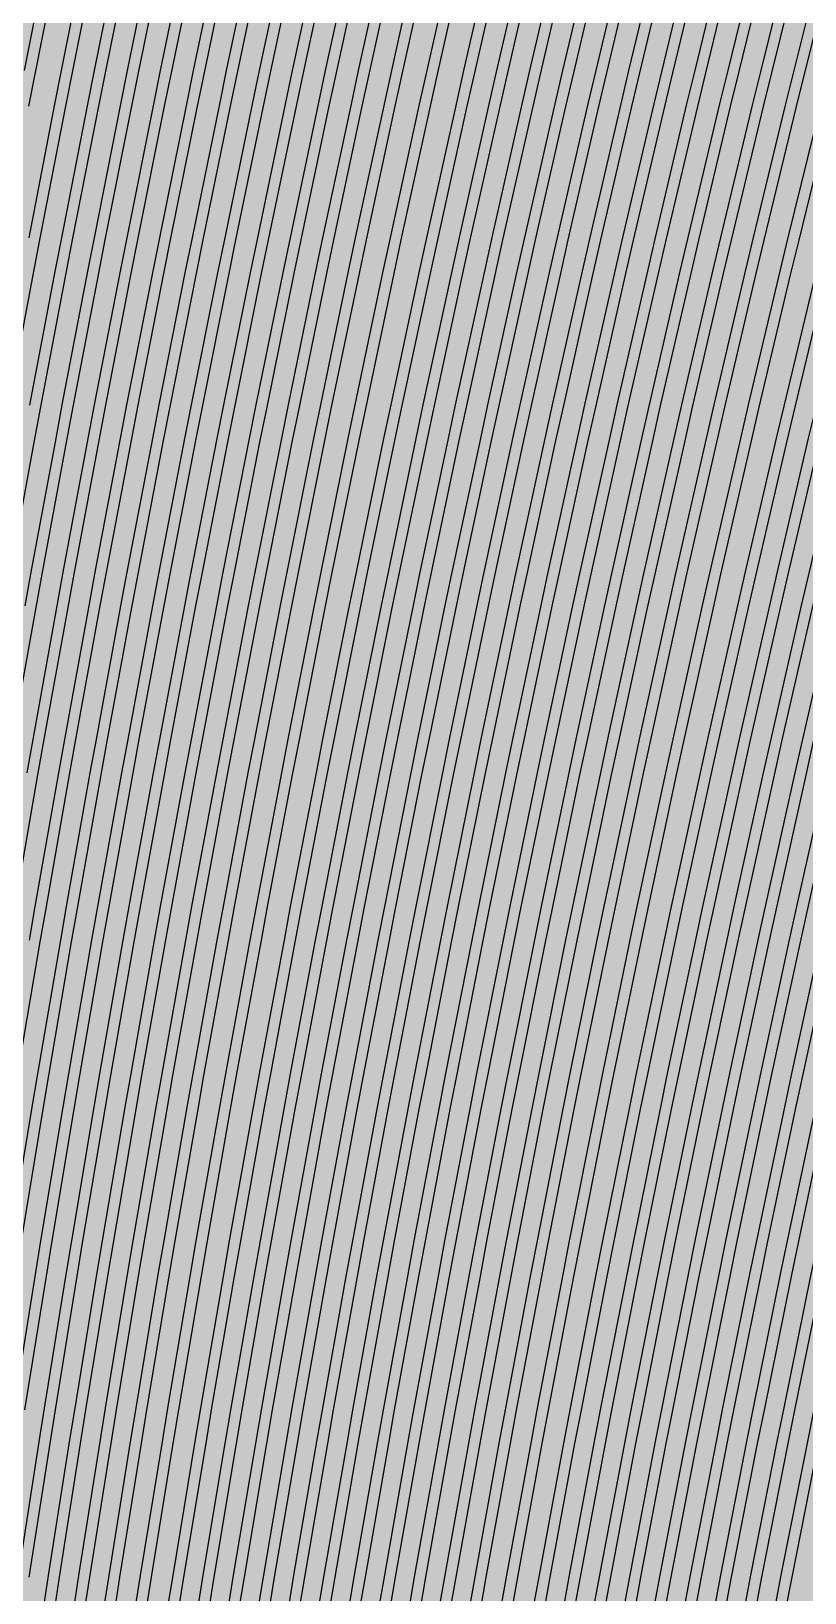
# Model space of a CAD drawing. Header units: metres. Extents: x -7220 to 10980, y -29667 to 1833.
# Drawn here: x 2403.3 to 2547.8, y -16832.5 to -16540.7 of the extents above; entities that cross this region are included whole.
import ezdxf

# ---------------------------------------------------------------- set-up
doc = ezdxf.new("R2010")
doc.units = ezdxf.units.M
doc.layers.add('Metal1', color=4, linetype='CONTINUOUS')
doc.layers.add('Polyimide', color=7, linetype='CONTINUOUS')

msp = doc.modelspace()

# ---------------------------------------------------------------- hatches: boundary and pattern name
at = {"layer": 'Polyimide'}
msp.add_hatch(color=7, dxfattribs=at).paths.add_polyline_path([(4099.45, -13861.55), (4142.64, -14152.77), (4214.18, -14438.35), (4313.36, -14715.55), (4439.24, -14981.69), (4590.59, -15234.21), (4765.97, -15470.68), (4963.68, -15688.82), (5181.82, -15886.53), (5418.29, -16061.91), (5670.81, -16213.26), (5936.95, -16339.14), (6214.15, -16438.32), (6499.73, -16509.85), (6790.95, -16553.05), (7085, -16567.5), (9980.38, -16567.5), (10058.79, -16571.35), (10136.45, -16582.87), (10212.6, -16601.95), (10286.52, -16628.4), (10357.49, -16661.96), (10424.83, -16702.32), (10487.89, -16749.09), (10546.06, -16801.81), (10598.78, -16859.98), (10645.55, -16923.04), (10685.91, -16990.38), (10719.48, -17061.35), (10745.93, -17135.27), (10765, -17211.43), (10776.52, -17289.08), (10780.38, -17367.5), (10780.38, -21957.3), (10741.61, -22012.91), (10705.97, -22070.59), (10673.58, -22130.14), (10644.53, -22191.39), (10618.92, -22254.16), (10596.82, -22318.25), (10578.3, -22383.46), (10563.41, -22449.6), (10552.21, -22516.46), (10544.72, -22583.84), (10540.97, -22651.53), (10540.97, -22719.32), (10544.72, -22787.01), (10552.21, -22854.38), (10563.41, -22921.24), (10578.3, -22987.38), (10596.82, -23052.6), (10618.92, -23116.68), (10644.53, -23179.45), (10673.58, -23240.71), (10705.97, -23300.26), (10741.61, -23357.93), (10780.38, -23413.54), (10780.38, -28667.5), (10776.52, -28745.91), (10765, -28823.57), (10745.93, -28899.73), (10719.48, -28973.65), (10685.91, -29044.62), (10645.55, -29111.96), (10598.78, -29175.01), (10546.06, -29233.19), (10487.89, -29285.91), (10424.83, -29332.68), (10357.49, -29373.04), (10286.52, -29406.6), (10212.6, -29433.05), (10136.45, -29452.13), (10058.79, -29463.65), (9980.38, -29467.5), (-6219.63, -29467.5), (-6298.04, -29463.65), (-6375.7, -29452.13), (-6451.85, -29433.05), (-6525.77, -29406.6), (-6596.74, -29373.04), (-6664.08, -29332.68), (-6727.14, -29285.91), (-6785.31, -29233.19), (-6838.03, -29175.01), (-6884.8, -29111.96), (-6925.16, -29044.62), (-6958.73, -28973.65), (-6985.18, -28899.73), (-7004.25, -28823.57), (-7015.77, -28745.91), (-7019.63, -28667.5), (-7019.63, -23426.32), (-6979.36, -23370.07), (-6942.33, -23311.63), (-6908.66, -23251.2), (-6878.45, -23188.96), (-6851.81, -23125.12), (-6828.81, -23059.88), (-6809.53, -22993.44), (-6794.04, -22926.02), (-6782.37, -22857.83), (-6774.57, -22789.09), (-6770.67, -22720.02), (-6770.67, -22650.84), (-6774.57, -22581.77), (-6782.37, -22513.03), (-6794.04, -22444.84), (-6809.53, -22377.42), (-6828.81, -22310.98), (-6851.81, -22245.74), (-6878.45, -22181.89), (-6908.66, -22119.66), (-6942.33, -22059.22), (-6979.36, -22000.79), (-7019.63, -21944.54), (-7019.63, -17367.5), (-7015.77, -17289.08), (-7004.25, -17211.43), (-6985.18, -17135.27), (-6958.73, -17061.35), (-6925.16, -16990.38), (-6884.8, -16923.04), (-6838.03, -16859.98), (-6785.31, -16801.81), (-6727.14, -16749.09), (-6664.08, -16702.32), (-6596.74, -16661.96), (-6525.77, -16628.4), (-6451.85, -16601.95), (-6375.7, -16582.87), (-6298.04, -16571.35), (-6219.63, -16567.5), (-3314, -16567.5), (-3019.95, -16553.05), (-2728.73, -16509.85), (-2443.15, -16438.32), (-2165.95, -16339.14), (-1899.81, -16213.26), (-1647.29, -16061.91), (-1410.82, -15886.53), (-1192.68, -15688.82), (-994.97, -15470.68), (-819.59, -15234.21), (-668.24, -14981.69), (-542.36, -14715.55), (-443.18, -14438.35), (-371.64, -14152.77), (-328.45, -13861.55), (-314, -13567.5), (-314, -13373.48), (-317.45, -13328.11), (-327.72, -13283.78), (-344.58, -13241.52), (-367.63, -13202.3), (-396.35, -13167.01), (-430.08, -13136.47), (-468.03, -13111.38), (-509.35, -13092.32), (-509.35, -13092.32), (-578.18, -13061.27), (-642.2, -13021.24), (-700.26, -12972.96), (-751.3, -12917.31), (-794.39, -12855.3), (-828.74, -12788.06), (-853.73, -12716.8), (-868.91, -12642.84), (-874, -12567.5), (-868.91, -12492.16), (-853.73, -12418.19), (-828.74, -12346.94), (-794.39, -12279.7), (-751.3, -12217.69), (-700.26, -12162.04), (-642.2, -12113.76), (-578.18, -12073.73), (-509.35, -12042.68), (-509.35, -12042.68), (-468.03, -12023.62), (-430.08, -11998.53), (-396.35, -11967.99), (-367.63, -11932.7), (-344.58, -11893.47), (-327.72, -11851.21), (-317.45, -11806.89), (-314, -11761.52), (-314, -11074.31), (-317.45, -11028.94), (-327.72, -10984.62), (-344.58, -10942.36), (-367.63, -10903.13), (-396.35, -10867.84), (-430.08, -10837.3), (-468.03, -10812.21), (-509.35, -10793.16), (-509.35, -10793.16), (-578.18, -10762.1), (-642.2, -10722.07), (-700.26, -10673.8), (-751.3, -10618.15), (-794.39, -10556.13), (-828.74, -10488.89), (-853.73, -10417.64), (-868.91, -10343.67), (-874, -10268.33), (-868.91, -10192.99), (-853.73, -10119.03), (-828.74, -10047.77), (-794.39, -9980.53), (-751.3, -9918.52), (-700.26, -9862.87), (-642.2, -9814.59), (-578.18, -9774.56), (-509.35, -9743.51), (-509.35, -9743.51), (-468.03, -9724.45), (-430.08, -9699.36), (-396.35, -9668.82), (-367.63, -9633.53), (-344.58, -9594.31), (-327.72, -9552.05), (-317.45, -9507.72), (-314, -9462.35), (-314, -8775.14), (-317.45, -8729.78), (-327.72, -8685.45), (-344.58, -8643.19), (-367.63, -8603.96), (-396.35, -8568.68), (-430.08, -8538.14), (-468.03, -8513.05), (-509.35, -8493.99), (-509.35, -8493.99), (-578.18, -8462.94), (-642.2, -8422.91), (-700.26, -8374.63), (-751.3, -8318.98), (-794.39, -8256.97), (-828.74, -8189.73), (-853.73, -8118.47), (-868.91, -8044.5), (-874, -7969.17), (-868.91, -7893.83), (-853.73, -7819.86), (-828.74, -7748.61), (-794.39, -7681.36), (-751.3, -7619.35), (-700.26, -7563.7), (-642.2, -7515.42), (-578.18, -7475.4), (-509.35, -7444.34), (-509.35, -7444.34), (-468.03, -7425.28), (-430.08, -7400.2), (-396.35, -7369.66), (-367.63, -7334.37), (-344.58, -7295.14), (-327.72, -7252.88), (-317.45, -7208.56), (-314, -7163.19), (-314, -6475.98), (-317.45, -6430.61), (-327.72, -6386.29), (-344.58, -6344.02), (-367.63, -6304.8), (-396.35, -6269.51), (-430.08, -6238.97), (-468.03, -6213.88), (-509.35, -6194.82), (-509.35, -6194.82), (-578.18, -6163.77), (-642.2, -6123.74), (-700.26, -6075.46), (-751.3, -6019.81), (-794.39, -5957.8), (-828.74, -5890.56), (-853.73, -5819.31), (-868.91, -5745.34), (-874, -5670), (-868.91, -5594.66), (-853.73, -5520.69), (-828.74, -5449.44), (-794.39, -5382.2), (-751.3, -5320.19), (-700.26, -5264.54), (-642.2, -5216.26), (-578.18, -5176.23), (-509.35, -5145.18), (-509.35, -5145.18), (-468.03, -5126.12), (-430.08, -5101.03), (-396.35, -5070.49), (-367.63, -5035.2), (-344.58, -4995.98), (-327.72, -4953.71), (-317.45, -4909.39), (-314, -4864.02), (-314, 380), (-314, 1532.5), (-269, 1532.5), (-268.78, 1525.63), (-268.1, 1518.79), (-266.98, 1512.02), (-265.42, 1505.32), (-263.43, 1498.75), (-261.01, 1492.32), (-258.17, 1486.06), (-254.93, 1480), (-251.3, 1474.17), (-247.3, 1468.58), (-242.94, 1463.27), (-238.25, 1458.25), (-233.23, 1453.56), (-227.92, 1449.2), (-222.33, 1445.2), (-216.5, 1441.57), (-210.44, 1438.33), (-204.18, 1435.49), (-197.75, 1433.07), (-191.18, 1431.08), (-184.48, 1429.52), (-177.71, 1428.4), (-170.87, 1427.72), (-164, 1427.5), (-157.13, 1427.72), (-150.29, 1428.4), (-143.52, 1429.52), (-136.82, 1431.08), (-130.25, 1433.07), (-123.82, 1435.49), (-117.56, 1438.33), (-111.5, 1441.57), (-105.67, 1445.2), (-100.08, 1449.2), (-94.77, 1453.56), (-89.75, 1458.25), (-85.06, 1463.27), (-80.7, 1468.58), (-76.7, 1474.17), (-73.07, 1480), (-69.83, 1486.06), (-66.99, 1492.32), (-64.57, 1498.75), (-62.58, 1505.32), (-61.02, 1512.02), (-59.9, 1518.79), (-59.22, 1525.63), (-59, 1532.5), (1786, 1532.5), (3835, 1532.5), (3835.21, 1539.04), (3835.86, 1545.55), (3836.92, 1552.01), (3838.41, 1558.38), (3840.31, 1564.64), (3842.61, 1570.77), (3845.31, 1576.73), (3848.4, 1582.5), (3851.85, 1588.06), (3855.66, 1593.38), (3859.82, 1598.43), (3864.29, 1603.21), (3869.07, 1607.68), (3874.12, 1611.84), (3879.44, 1615.65), (3885, 1619.1), (3890.77, 1622.19), (3896.73, 1624.89), (3902.86, 1627.19), (3909.12, 1629.09), (3915.49, 1630.58), (3921.95, 1631.64), (3928.46, 1632.29), (3935, 1632.5), (3941.54, 1632.29), (3948.05, 1631.64), (3954.51, 1630.58), (3960.88, 1629.09), (3967.14, 1627.19), (3973.27, 1624.89), (3979.23, 1622.19), (3985, 1619.1), (3990.56, 1615.65), (3995.88, 1611.84), (4000.93, 1607.68), (4005.71, 1603.21), (4010.18, 1598.43), (4014.34, 1593.38), (4018.15, 1588.06), (4021.6, 1582.5), (4024.69, 1576.73), (4027.39, 1570.77), (4029.69, 1564.64), (4031.59, 1558.38), (4033.08, 1552.01), (4034.14, 1545.55), (4034.79, 1539.04), (4035, 1532.5), (4085, 1532.5), (4085, 380), (4085, 330), (4085, -4864.02), (4088.45, -4909.39), (4098.72, -4953.71), (4115.58, -4995.98), (4138.63, -5035.2), (4167.35, -5070.49), (4201.08, -5101.03), (4239.03, -5126.12), (4280.35, -5145.18), (4280.35, -5145.18), (4349.18, -5176.23), (4413.2, -5216.26), (4471.26, -5264.54), (4522.3, -5320.19), (4565.39, -5382.2), (4599.74, -5449.44), (4624.73, -5520.69), (4639.91, -5594.66), (4645, -5670), (4639.91, -5745.34), (4624.73, -5819.31), (4599.74, -5890.56), (4565.39, -5957.8), (4522.3, -6019.81), (4471.26, -6075.46), (4413.2, -6123.74), (4349.18, -6163.77), (4280.35, -6194.82), (4239.03, -6213.88), (4201.08, -6238.97), (4167.35, -6269.51), (4138.63, -6304.8), (4115.58, -6344.02), (4098.72, -6386.29), (4088.45, -6430.61), (4085, -6475.98), (4085, -13567.5), (4099.45, -13861.55)])

# ---------------------------------------------------------------- linework, layer by layer
at = {"layer": 'Metal1'}
for points in [[(2415.91, -16523.49), (2410.92, -16548.46), (2409.69, -16554.72), (2404.85, -16579.7), (2403.66, -16585.96), (2398.99, -16610.93)], [(2422.13, -16523.49), (2417.08, -16548.47), (2415.84, -16554.73), (2410.95, -16579.7), (2409.75, -16585.96), (2405.02, -16610.94), (2403.86, -16617.19), (2399.3, -16642.17)], [(2399.35, -16766.79), (2403.47, -16741.81), (2404.52, -16735.55), (2408.8, -16710.57), (2409.89, -16704.3), (2414.32, -16679.32), (2415.46, -16673.05), (2420.05, -16648.07), (2421.23, -16641.81), (2425.99, -16616.83), (2427.2, -16610.56), (2432.13, -16585.58), (2433.39, -16579.31), (2438.49, -16554.33), (2439.79, -16548.06), (2445.06, -16523.09)], [(2428.35, -16523.49), (2423.25, -16548.47), (2421.99, -16554.73), (2417.05, -16579.7), (2415.83, -16585.96), (2411.06, -16610.94), (2409.88, -16617.2), (2405.27, -16642.17), (2404.13, -16648.43), (2399.68, -16673.41)], [(2400.08, -16798.04), (2404.08, -16773.06), (2405.1, -16766.79), (2409.26, -16741.81), (2410.32, -16735.55), (2414.64, -16710.56), (2415.75, -16704.3), (2420.23, -16679.32), (2421.37, -16673.05), (2426.02, -16648.07), (2427.2, -16641.8), (2432.01, -16616.82), (2433.24, -16610.56), (2438.22, -16585.58), (2439.49, -16579.31), (2444.64, -16554.33), (2445.95, -16548.06), (2451.28, -16523.08)], [(2434.57, -16523.5), (2429.41, -16548.47), (2428.14, -16554.73), (2423.15, -16579.7), (2421.92, -16585.97), (2417.09, -16610.94), (2415.91, -16617.2), (2411.24, -16642.17), (2410.1, -16648.43), (2405.59, -16673.41), (2404.49, -16679.67), (2400.14, -16704.64)], [(2440.79, -16523.5), (2435.58, -16548.47), (2434.29, -16554.73), (2429.25, -16579.71), (2428.01, -16585.97), (2423.13, -16610.94), (2421.93, -16617.2), (2417.22, -16642.18), (2416.06, -16648.44), (2411.51, -16673.41), (2410.39, -16679.67), (2406, -16704.65), (2404.92, -16710.9), (2400.69, -16735.88)], [(2400.89, -16829.29), (2404.78, -16804.3), (2405.77, -16798.04), (2409.82, -16773.06), (2410.85, -16766.79), (2415.05, -16741.81), (2416.13, -16735.54), (2420.49, -16710.56), (2421.6, -16704.3), (2426.13, -16679.32), (2427.29, -16673.05), (2431.98, -16648.07), (2433.18, -16641.8), (2438.04, -16616.82), (2439.28, -16610.56), (2444.31, -16585.58), (2445.59, -16579.31), (2450.79, -16554.33), (2452.12, -16548.06), (2457.5, -16523.08)], [(2447.01, -16523.5), (2441.75, -16548.47), (2440.45, -16554.74), (2435.35, -16579.71), (2434.09, -16585.97), (2429.17, -16610.94), (2427.95, -16617.2), (2423.19, -16642.18), (2422.02, -16648.44), (2417.42, -16673.41), (2416.29, -16679.67), (2411.86, -16704.65), (2410.77, -16710.91), (2406.49, -16735.88), (2405.44, -16742.14), (2401.33, -16767.12)], [(2401.81, -16860.53), (2405.58, -16835.55), (2406.54, -16829.28), (2410.47, -16804.3), (2411.47, -16798.04), (2415.55, -16773.05), (2416.6, -16766.79), (2420.84, -16741.81), (2421.93, -16735.54), (2426.33, -16710.56), (2427.46, -16704.3), (2432.03, -16679.31), (2433.2, -16673.05), (2437.94, -16648.07), (2439.15, -16641.8), (2444.06, -16616.82), (2445.31, -16610.55), (2450.39, -16585.57), (2451.69, -16579.31), (2456.95, -16554.33), (2458.29, -16548.06), (2463.72, -16523.08)], [(2453.23, -16523.5), (2447.91, -16548.48), (2446.6, -16554.74), (2441.45, -16579.71), (2440.18, -16585.97), (2435.2, -16610.95), (2433.98, -16617.21), (2429.17, -16642.18), (2427.98, -16648.44), (2423.34, -16673.41), (2422.19, -16679.67), (2417.71, -16704.65), (2416.61, -16710.91), (2412.29, -16735.88), (2411.23, -16742.14), (2407.07, -16767.12), (2406.05, -16773.38), (2402.05, -16798.35)], [(2402.06, -16548.08), (2406.97, -16523.1)], [(2402.17, -16648.08), (2403.3, -16641.81), (2407.92, -16616.83), (2409.09, -16610.56), (2413.87, -16585.58), (2415.09, -16579.32), (2420.03, -16554.34), (2421.29, -16548.07), (2426.39, -16523.09)], [(2402.52, -16679.32), (2403.63, -16673.06), (2408.13, -16648.08), (2409.28, -16641.81), (2413.94, -16616.83), (2415.13, -16610.56), (2419.96, -16585.58), (2421.19, -16579.32), (2426.18, -16554.34), (2427.45, -16548.07), (2432.62, -16523.09)], [(2408.93, -16523.49), (2404.02, -16548.46), (2402.81, -16554.72)], [(2402.83, -16891.78), (2406.48, -16866.79), (2407.41, -16860.53), (2411.22, -16835.55), (2412.19, -16829.28), (2416.15, -16804.3), (2417.17, -16798.04), (2421.29, -16773.05), (2422.35, -16766.79), (2426.63, -16741.81), (2427.73, -16735.54), (2432.18, -16710.56), (2433.32, -16704.29), (2437.94, -16679.31), (2439.12, -16673.05), (2443.9, -16648.07), (2445.13, -16641.8), (2450.08, -16616.82), (2451.35, -16610.55), (2456.48, -16585.57), (2457.79, -16579.3), (2463.1, -16554.33), (2464.45, -16548.06), (2469.94, -16523.08)], [(2465.67, -16523.51), (2460.24, -16548.48), (2458.9, -16554.74), (2453.65, -16579.71), (2452.35, -16585.98), (2447.27, -16610.95), (2446.02, -16617.21), (2441.11, -16642.18), (2439.9, -16648.44), (2435.17, -16673.42), (2434, -16679.68), (2429.43, -16704.65), (2428.3, -16710.91), (2423.9, -16735.89), (2422.81, -16742.15), (2418.57, -16767.12), (2417.53, -16773.38), (2413.44, -16798.36), (2412.44, -16804.61), (2408.52, -16829.59), (2407.55, -16835.85), (2403.79, -16860.83), (2402.86, -16867.08)], [(2459.45, -16523.51), (2454.08, -16548.48), (2452.75, -16554.74), (2447.55, -16579.71), (2446.27, -16585.97), (2441.24, -16610.95), (2440, -16617.21), (2435.14, -16642.18), (2433.94, -16648.44), (2429.25, -16673.42), (2428.1, -16679.68), (2423.57, -16704.65), (2422.46, -16710.91), (2418.1, -16735.89), (2417.02, -16742.14), (2412.82, -16767.12), (2411.79, -16773.38), (2407.75, -16798.35), (2406.76, -16804.61), (2402.87, -16829.59)], [(2402.89, -16579.32), (2407.72, -16554.34), (2408.96, -16548.07), (2413.95, -16523.09)], [(2402.95, -16710.57), (2404.03, -16704.3), (2408.42, -16679.32), (2409.54, -16673.06), (2414.09, -16648.07), (2415.25, -16641.81), (2419.96, -16616.83), (2421.17, -16610.56), (2426.04, -16585.58), (2427.29, -16579.31), (2432.33, -16554.33), (2433.62, -16548.07), (2438.84, -16523.09)], [(2403.06, -16610.57), (2407.78, -16585.59), (2408.99, -16579.32), (2413.88, -16554.34), (2415.12, -16548.07), (2420.17, -16523.09)], [(2471.89, -16523.51), (2466.41, -16548.48), (2465.06, -16554.75), (2459.75, -16579.72), (2458.44, -16585.98), (2453.31, -16610.95), (2452.04, -16617.21), (2447.09, -16642.19), (2445.87, -16648.45), (2441.08, -16673.42), (2439.9, -16679.68), (2435.29, -16704.65), (2434.15, -16710.91), (2429.7, -16735.89), (2428.6, -16742.15), (2424.32, -16767.12), (2423.27, -16773.38), (2419.14, -16798.36), (2418.13, -16804.62), (2414.17, -16829.59), (2413.19, -16835.85)], [(2416.85, -16835.54), (2417.84, -16829.28), (2421.84, -16804.3), (2422.87, -16798.03), (2427.03, -16773.05), (2428.1, -16766.79), (2432.43, -16741.8), (2433.53, -16735.54), (2438.03, -16710.56), (2439.18, -16704.29), (2443.84, -16679.31), (2445.03, -16673.04), (2449.87, -16648.06), (2451.1, -16641.8), (2456.11, -16616.82), (2457.39, -16610.55), (2462.57, -16585.57), (2463.89, -16579.3), (2469.25, -16554.32), (2470.62, -16548.05), (2476.16, -16523.08)], [(2478.11, -16523.51), (2472.57, -16548.48), (2471.21, -16554.75), (2465.85, -16579.72), (2464.53, -16585.98), (2459.34, -16610.95), (2458.07, -16617.21), (2453.06, -16642.19), (2451.83, -16648.45), (2447, -16673.42), (2445.81, -16679.68), (2441.14, -16704.66), (2440, -16710.92), (2435.5, -16735.89), (2434.4, -16742.15), (2430.07, -16767.12), (2429, -16773.38), (2424.84, -16798.36), (2423.82, -16804.62), (2419.81, -16829.59), (2418.83, -16835.85)], [(2422.73, -16835.54), (2423.73, -16829.28), (2427.79, -16804.3), (2428.82, -16798.03), (2433.05, -16773.05), (2434.13, -16766.78), (2438.51, -16741.8), (2439.63, -16735.54), (2444.19, -16710.56), (2445.36, -16704.29), (2450.08, -16679.31), (2451.29, -16673.04), (2456.19, -16648.06), (2457.44, -16641.79), (2462.52, -16616.82), (2463.81, -16610.55), (2469.06, -16585.57), (2470.4, -16579.3), (2475.84, -16554.32), (2477.22, -16548.05), (2482.84, -16523.08)], [(2484.79, -16523.52), (2479.18, -16548.49), (2477.79, -16554.75), (2472.36, -16579.72), (2471.02, -16585.98), (2465.77, -16610.96), (2464.47, -16617.22), (2459.4, -16642.19), (2458.15, -16648.45), (2453.25, -16673.42), (2452.05, -16679.68), (2447.32, -16704.66), (2446.16, -16710.92), (2441.6, -16735.89), (2440.48, -16742.15), (2436.1, -16767.13), (2435.02, -16773.39), (2430.8, -16798.36), (2429.76, -16804.62), (2425.7, -16829.6), (2424.71, -16835.85)], [(2428.77, -16835.54), (2429.78, -16829.28), (2433.9, -16804.29), (2434.96, -16798.03), (2439.25, -16773.05), (2440.34, -16766.78), (2444.8, -16741.8), (2445.94, -16735.53), (2450.57, -16710.55), (2451.75, -16704.29), (2456.55, -16679.31), (2457.78, -16673.04), (2462.75, -16648.06), (2464.02, -16641.79), (2469.18, -16616.81), (2470.5, -16610.54), (2475.83, -16585.57), (2477.19, -16579.3), (2482.71, -16554.32), (2484.12, -16548.05), (2489.82, -16523.07)], [(2491.77, -16523.52), (2486.07, -16548.49), (2484.66, -16554.75), (2479.15, -16579.72), (2477.79, -16585.99), (2472.45, -16610.96), (2471.14, -16617.22), (2465.98, -16642.19), (2464.71, -16648.45), (2459.74, -16673.43), (2458.51, -16679.69), (2453.71, -16704.66), (2452.53, -16710.92), (2447.91, -16735.9), (2446.77, -16742.15), (2442.31, -16767.13), (2441.22, -16773.39), (2436.93, -16798.36), (2435.88, -16804.62), (2431.76, -16829.6), (2430.74, -16835.86)], [(2434.41, -16835.54), (2435.43, -16829.27), (2439.59, -16804.29), (2440.65, -16798.03), (2444.98, -16773.05), (2446.09, -16766.78), (2450.59, -16741.8), (2451.74, -16735.53), (2456.41, -16710.55), (2457.61, -16704.29), (2462.45, -16679.31), (2463.69, -16673.04), (2468.72, -16648.06), (2470, -16641.79), (2475.2, -16616.81), (2476.53, -16610.54), (2481.92, -16585.56), (2483.29, -16579.29), (2488.86, -16554.32), (2490.29, -16548.05), (2496.05, -16523.07)], [(2497.99, -16523.52), (2492.24, -16548.49), (2490.82, -16554.76), (2485.25, -16579.73), (2483.87, -16585.99), (2478.49, -16610.96), (2477.16, -16617.22), (2471.96, -16642.19), (2470.68, -16648.46), (2465.65, -16673.43), (2464.42, -16679.69), (2459.57, -16704.66), (2458.38, -16710.92), (2453.71, -16735.9), (2452.56, -16742.16), (2448.06, -16767.13), (2446.95, -16773.39), (2442.63, -16798.37), (2441.56, -16804.62), (2437.4, -16829.6), (2436.38, -16835.86)], [(2440.05, -16835.54), (2441.08, -16829.27), (2445.28, -16804.29), (2446.35, -16798.03), (2450.72, -16773.04), (2451.84, -16766.78), (2456.38, -16741.8), (2457.54, -16735.53), (2462.26, -16710.55), (2463.46, -16704.28), (2468.36, -16679.3), (2469.61, -16673.04), (2474.68, -16648.06), (2475.97, -16641.79), (2481.23, -16616.81), (2482.57, -16610.54), (2488.01, -16585.56), (2489.39, -16579.29), (2495.02, -16554.32), (2496.45, -16548.04), (2502.27, -16523.07)], [(2504.21, -16523.53), (2498.4, -16548.49), (2496.97, -16554.76), (2491.35, -16579.73), (2489.96, -16585.99), (2484.52, -16610.96), (2483.18, -16617.23), (2477.93, -16642.2), (2476.64, -16648.46), (2471.57, -16673.43), (2470.32, -16679.69), (2465.43, -16704.66), (2464.22, -16710.93), (2459.51, -16735.9), (2458.35, -16742.16), (2453.81, -16767.13), (2452.69, -16773.39), (2448.32, -16798.37), (2447.25, -16804.63), (2443.05, -16829.6), (2442.02, -16835.86)], [(2445.68, -16835.54), (2446.73, -16829.27), (2450.96, -16804.29), (2452.05, -16798.02), (2456.46, -16773.04), (2457.59, -16766.78), (2462.17, -16741.8), (2463.34, -16735.53), (2468.11, -16710.55), (2469.32, -16704.28), (2474.26, -16679.3), (2475.52, -16673.03), (2480.64, -16648.06), (2481.95, -16641.79), (2487.25, -16616.81), (2488.61, -16610.54), (2494.09, -16585.56), (2495.49, -16579.29), (2501.17, -16554.31), (2502.62, -16548.04), (2508.49, -16523.07)], [(2510.43, -16523.53), (2504.57, -16548.5), (2503.12, -16554.76), (2497.45, -16579.73), (2496.05, -16585.99), (2490.56, -16610.96), (2489.21, -16617.23), (2483.91, -16642.2), (2482.6, -16648.46), (2477.48, -16673.43), (2476.22, -16679.69), (2471.28, -16704.67), (2470.07, -16710.93), (2465.31, -16735.9), (2464.14, -16742.16), (2459.56, -16767.13), (2458.43, -16773.39), (2454.02, -16798.37), (2452.94, -16804.63), (2448.7, -16829.6), (2447.66, -16835.86)], [(2451.32, -16835.54), (2452.37, -16829.27), (2456.65, -16804.29), (2457.75, -16798.02), (2462.2, -16773.04), (2463.34, -16766.78), (2467.96, -16741.79), (2469.15, -16735.53), (2473.95, -16710.55), (2475.18, -16704.28), (2480.16, -16679.3), (2481.44, -16673.03), (2486.6, -16648.05), (2487.92, -16641.78), (2493.27, -16616.81), (2494.64, -16610.54), (2500.18, -16585.56), (2501.59, -16579.29), (2507.32, -16554.31), (2508.79, -16548.04), (2514.71, -16523.07)], [(2516.65, -16523.53), (2510.73, -16548.5), (2509.27, -16554.76), (2503.54, -16579.73), (2502.13, -16586), (2496.59, -16610.97), (2495.23, -16617.23), (2489.88, -16642.2), (2488.56, -16648.46), (2483.4, -16673.43), (2482.12, -16679.7), (2477.14, -16704.67), (2475.91, -16710.93), (2471.11, -16735.9), (2469.93, -16742.16), (2465.3, -16767.14), (2464.17, -16773.4), (2459.72, -16798.37), (2458.62, -16804.63), (2454.35, -16829.6), (2453.29, -16835.86)], [(2456.96, -16835.53), (2458.02, -16829.27), (2462.34, -16804.29), (2463.44, -16798.02), (2467.94, -16773.04), (2469.09, -16766.77), (2473.76, -16741.79), (2474.95, -16735.53), (2479.8, -16710.55), (2481.04, -16704.28), (2486.07, -16679.3), (2487.35, -16673.03), (2492.57, -16648.05), (2493.9, -16641.78), (2499.3, -16616.81), (2500.68, -16610.53), (2506.27, -16585.56), (2507.7, -16579.29), (2513.48, -16554.31), (2514.95, -16548.04), (2520.93, -16523.06)], [(2522.87, -16523.53), (2516.9, -16548.5), (2515.42, -16554.77), (2509.64, -16579.73), (2508.22, -16586), (2502.63, -16610.97), (2501.25, -16617.23), (2495.85, -16642.2), (2494.52, -16648.46), (2489.31, -16673.44), (2488.03, -16679.7), (2483, -16704.67), (2481.76, -16710.93), (2476.91, -16735.9), (2475.72, -16742.16), (2471.05, -16767.14), (2469.9, -16773.4), (2465.41, -16798.37), (2464.31, -16804.63), (2459.99, -16829.61), (2458.93, -16835.86)], [(2462.6, -16835.53), (2463.67, -16829.27), (2468.03, -16804.29), (2469.14, -16798.02), (2473.68, -16773.04), (2474.83, -16766.77), (2479.55, -16741.79), (2480.75, -16735.52), (2485.64, -16710.55), (2486.89, -16704.28), (2491.97, -16679.3), (2493.27, -16673.03), (2498.53, -16648.05), (2499.87, -16641.78), (2505.32, -16616.8), (2506.71, -16610.53), (2512.35, -16585.56), (2513.8, -16579.28), (2519.63, -16554.31), (2521.12, -16548.04), (2527.15, -16523.06)], [(2529.09, -16523.54), (2523.06, -16548.5), (2521.58, -16554.77), (2515.74, -16579.74), (2514.31, -16586), (2508.67, -16610.97), (2507.28, -16617.23), (2501.83, -16642.2), (2500.49, -16648.47), (2495.23, -16673.44), (2493.93, -16679.7), (2488.86, -16704.67), (2487.61, -16710.93), (2482.71, -16735.91), (2481.51, -16742.17), (2476.8, -16767.14), (2475.64, -16773.4), (2471.11, -16798.37), (2470, -16804.63), (2465.64, -16829.61), (2464.57, -16835.87)], [(2468.24, -16835.53), (2469.32, -16829.27), (2473.71, -16804.28), (2474.84, -16798.02), (2479.41, -16773.04), (2480.58, -16766.77), (2485.34, -16741.79), (2486.55, -16735.52), (2491.49, -16710.54), (2492.75, -16704.27), (2497.87, -16679.3), (2499.18, -16673.03), (2504.49, -16648.05), (2505.85, -16641.78), (2511.35, -16616.8), (2512.75, -16610.53), (2518.44, -16585.56), (2519.9, -16579.28), (2525.78, -16554.31), (2527.29, -16548.03), (2533.37, -16523.06)], [(2535.31, -16523.54), (2529.23, -16548.5), (2527.73, -16554.77), (2521.84, -16579.74), (2520.39, -16586), (2514.7, -16610.97), (2513.3, -16617.24), (2507.8, -16642.21), (2506.45, -16648.47), (2501.14, -16673.44), (2499.83, -16679.7), (2494.71, -16704.67), (2493.45, -16710.94), (2488.52, -16735.91), (2487.3, -16742.17), (2482.55, -16767.14), (2481.38, -16773.4), (2476.81, -16798.38), (2475.68, -16804.63), (2471.29, -16829.61), (2470.21, -16835.87)], [(2473.88, -16835.53), (2474.97, -16829.26), (2479.4, -16804.28), (2480.54, -16798.02), (2485.15, -16773.04), (2486.33, -16766.77), (2491.13, -16741.79), (2492.36, -16735.52), (2497.34, -16710.54), (2498.61, -16704.27), (2503.78, -16679.3), (2505.1, -16673.03), (2510.45, -16648.05), (2511.82, -16641.78), (2517.37, -16616.8), (2518.79, -16610.53), (2524.53, -16585.55), (2526, -16579.28), (2531.94, -16554.31), (2533.45, -16548.03), (2539.59, -16523.06)], [(2541.53, -16523.54), (2535.4, -16548.51), (2533.88, -16554.77), (2527.94, -16579.74), (2526.48, -16586.01), (2520.74, -16610.97), (2519.32, -16617.24), (2513.78, -16642.21), (2512.41, -16648.47), (2507.05, -16673.44), (2505.73, -16679.7), (2500.57, -16704.67), (2499.3, -16710.94), (2494.32, -16735.91), (2493.09, -16742.17), (2488.3, -16767.14), (2487.12, -16773.4), (2482.5, -16798.38), (2481.37, -16804.64), (2476.94, -16829.61), (2475.85, -16835.87)], [(2479.51, -16835.53), (2480.61, -16829.26), (2485.09, -16804.28), (2486.23, -16798.02), (2490.89, -16773.04), (2492.08, -16766.77), (2496.92, -16741.79), (2498.16, -16735.52), (2503.18, -16710.54), (2504.47, -16704.27), (2509.68, -16679.29), (2511.01, -16673.02), (2516.42, -16648.05), (2517.8, -16641.78), (2523.39, -16616.8), (2524.82, -16610.53), (2530.62, -16585.55), (2532.1, -16579.28), (2538.09, -16554.31), (2539.62, -16548.03), (2545.81, -16523.06)], [(2547.75, -16523.54), (2541.56, -16548.51), (2540.03, -16554.78), (2534.04, -16579.74), (2532.56, -16586.01), (2526.77, -16610.98), (2525.35, -16617.24), (2519.75, -16642.21), (2518.37, -16648.47), (2512.97, -16673.44), (2511.64, -16679.71), (2506.43, -16704.68), (2505.14, -16710.94), (2500.12, -16735.91), (2498.88, -16742.17), (2494.05, -16767.14), (2492.86, -16773.41), (2488.2, -16798.38), (2487.06, -16804.64), (2482.58, -16829.61), (2481.48, -16835.87)], [(2485.15, -16835.53), (2486.26, -16829.26), (2490.78, -16804.28), (2491.93, -16798.01), (2496.63, -16773.03), (2497.83, -16766.77), (2502.71, -16741.79), (2503.96, -16735.52), (2509.03, -16710.54), (2510.33, -16704.27), (2515.58, -16679.29), (2516.93, -16673.02), (2522.38, -16648.05), (2523.77, -16641.77), (2529.42, -16616.8), (2530.86, -16610.53), (2536.7, -16585.55), (2538.2, -16579.28), (2544.24, -16554.3), (2545.79, -16548.03), (2552.03, -16523.06)], [(2553.97, -16523.55), (2547.73, -16548.51), (2546.18, -16554.78), (2540.14, -16579.74), (2538.65, -16586.01), (2532.81, -16610.98), (2531.37, -16617.24), (2525.72, -16642.21), (2524.33, -16648.48), (2518.88, -16673.44), (2517.54, -16679.71), (2512.28, -16704.68), (2510.99, -16710.94), (2505.92, -16735.91), (2504.67, -16742.17), (2499.79, -16767.15), (2498.59, -16773.41), (2493.9, -16798.38), (2492.74, -16804.64), (2488.23, -16829.61), (2487.12, -16835.87)], [(2491.03, -16835.53), (2492.15, -16829.26), (2496.72, -16804.28), (2497.89, -16798.01), (2502.64, -16773.03), (2503.86, -16766.76), (2508.8, -16741.79), (2510.06, -16735.52), (2515.19, -16710.54), (2516.5, -16704.27), (2521.83, -16679.29), (2523.19, -16673.02), (2528.7, -16648.04), (2530.11, -16641.77), (2535.83, -16616.8), (2537.29, -16610.52), (2543.2, -16585.55), (2544.71, -16579.27), (2550.83, -16554.3), (2552.39, -16548.03), (2558.71, -16523.05)], [(2560.65, -16523.55), (2554.33, -16548.51), (2552.77, -16554.78), (2546.65, -16579.75), (2545.14, -16586.01), (2539.23, -16610.98), (2537.77, -16617.25), (2532.06, -16642.21), (2530.65, -16648.48), (2525.14, -16673.45), (2523.78, -16679.71), (2518.46, -16704.68), (2517.15, -16710.94), (2512.02, -16735.91), (2510.76, -16742.18), (2505.82, -16767.15), (2504.61, -16773.41), (2499.86, -16798.38), (2498.69, -16804.64), (2494.12, -16829.62), (2493, -16835.88)], [(2497.07, -16835.52), (2498.21, -16829.26), (2502.84, -16804.28), (2504.02, -16798.01), (2508.84, -16773.03), (2510.08, -16766.76), (2515.09, -16741.78), (2516.37, -16735.51), (2521.57, -16710.54), (2522.9, -16704.26), (2528.29, -16679.29), (2529.67, -16673.02), (2535.27, -16648.04), (2536.7, -16641.77), (2542.49, -16616.79), (2543.97, -16610.52), (2549.97, -16585.55), (2551.5, -16579.27), (2557.7, -16554.3), (2559.29, -16548.02), (2565.7, -16523.05)], [(2567.63, -16523.55), (2561.22, -16548.52), (2559.64, -16554.78), (2553.44, -16579.75), (2551.91, -16586.02), (2545.92, -16610.98), (2544.44, -16617.25), (2538.65, -16642.22), (2537.22, -16648.48), (2531.63, -16673.45), (2530.25, -16679.71), (2524.85, -16704.68), (2523.53, -16710.95), (2518.33, -16735.92), (2517.05, -16742.18), (2512.04, -16767.15), (2510.81, -16773.41), (2505.99, -16798.38), (2504.8, -16804.65), (2500.17, -16829.62), (2499.04, -16835.88)], [(2502.71, -16835.52), (2503.85, -16829.26), (2508.53, -16804.28), (2509.72, -16798.01), (2514.58, -16773.03), (2515.83, -16766.76), (2520.88, -16741.78), (2522.17, -16735.51), (2527.41, -16710.53), (2528.76, -16704.26), (2534.2, -16679.29), (2535.59, -16673.01), (2541.23, -16648.04), (2542.67, -16641.77), (2548.51, -16616.79), (2550.01, -16610.52), (2556.05, -16585.54), (2557.6, -16579.27), (2563.85, -16554.3), (2565.45, -16548.02), (2571.92, -16523.05)], [(2573.85, -16523.55), (2567.39, -16548.52), (2565.79, -16554.79), (2559.54, -16579.75), (2558, -16586.02), (2551.95, -16610.98), (2550.46, -16617.25), (2544.62, -16642.22), (2543.18, -16648.48), (2537.54, -16673.45), (2536.15, -16679.72), (2530.71, -16704.68), (2529.37, -16710.95), (2524.13, -16735.92), (2522.84, -16742.18), (2517.79, -16767.15), (2516.54, -16773.41), (2511.68, -16798.39), (2510.49, -16804.65), (2505.82, -16829.62), (2504.67, -16835.88)], [(2508.34, -16835.52), (2509.5, -16829.25), (2514.21, -16804.27), (2515.42, -16798.01), (2520.32, -16773.03), (2521.57, -16766.76), (2526.67, -16741.78), (2527.97, -16735.51), (2533.26, -16710.53), (2534.61, -16704.26), (2540.1, -16679.29), (2541.5, -16673.01), (2547.19, -16648.04), (2548.65, -16641.76), (2554.54, -16616.79), (2556.04, -16610.52), (2562.14, -16585.54), (2563.7, -16579.27), (2570.01, -16554.3), (2571.62, -16548.02), (2578.14, -16523.05)], [(2580.07, -16523.56), (2573.55, -16548.52), (2571.94, -16554.79), (2565.64, -16579.75), (2564.08, -16586.02), (2557.99, -16610.99), (2556.48, -16617.25), (2550.59, -16642.22), (2549.14, -16648.49), (2543.46, -16673.45), (2542.05, -16679.72), (2536.57, -16704.69), (2535.22, -16710.95), (2529.93, -16735.92), (2528.63, -16742.18), (2523.53, -16767.15), (2522.28, -16773.42), (2517.38, -16798.39), (2516.18, -16804.65), (2511.47, -16829.62), (2510.31, -16835.88)], [(2513.98, -16835.52), (2515.15, -16829.25), (2519.9, -16804.27), (2521.12, -16798), (2526.06, -16773.03), (2527.32, -16766.76), (2532.46, -16741.78), (2533.77, -16735.51), (2539.11, -16710.53), (2540.47, -16704.26), (2546, -16679.28), (2547.42, -16673.01), (2553.15, -16648.04), (2554.62, -16641.76), (2560.56, -16616.79), (2562.08, -16610.51), (2568.23, -16585.54), (2569.8, -16579.27), (2576.16, -16554.29), (2577.79, -16548.02), (2584.36, -16523.05)], [(2586.29, -16523.56), (2579.72, -16548.52), (2578.1, -16554.79), (2571.74, -16579.76), (2570.17, -16586.02), (2564.02, -16610.99), (2562.51, -16617.26), (2556.57, -16642.22), (2555.1, -16648.49), (2549.37, -16673.45), (2547.96, -16679.72), (2542.42, -16704.69), (2541.06, -16710.95), (2535.73, -16735.92), (2534.42, -16742.19), (2529.28, -16767.16), (2528.02, -16773.42), (2523.08, -16798.39), (2521.86, -16804.65), (2517.12, -16829.62), (2515.95, -16835.88)], [(2519.62, -16835.52), (2520.8, -16829.25), (2525.59, -16804.27), (2526.81, -16798), (2531.8, -16773.03), (2533.07, -16766.75), (2538.25, -16741.78), (2539.58, -16735.51), (2544.95, -16710.53), (2546.33, -16704.26), (2551.91, -16679.28), (2553.33, -16673.01), (2559.12, -16648.04), (2560.6, -16641.76), (2566.59, -16616.79), (2568.12, -16610.51), (2574.32, -16585.54), (2575.9, -16579.26), (2582.31, -16554.29), (2583.95, -16548.01), (2590.58, -16523.05)], [(2592.51, -16523.56), (2585.89, -16548.52), (2584.25, -16554.79), (2577.84, -16579.76), (2576.26, -16586.03), (2570.06, -16610.99), (2568.53, -16617.26), (2562.54, -16642.22), (2561.06, -16648.49), (2555.28, -16673.46), (2553.86, -16679.72), (2548.28, -16704.69), (2546.91, -16710.95), (2541.53, -16735.92), (2540.21, -16742.19), (2535.03, -16767.16), (2533.76, -16773.42), (2528.78, -16798.39), (2527.55, -16804.65), (2522.76, -16829.62), (2521.59, -16835.89)], [(2525.26, -16835.52), (2526.45, -16829.25), (2531.27, -16804.27), (2532.51, -16798), (2537.53, -16773.02), (2538.82, -16766.75), (2544.04, -16741.78), (2545.38, -16735.5), (2550.8, -16710.53), (2552.19, -16704.26), (2557.81, -16679.28), (2559.25, -16673.01), (2565.08, -16648.03), (2566.57, -16641.76), (2572.61, -16616.79), (2574.15, -16610.51), (2580.4, -16585.54), (2582, -16579.26), (2588.47, -16554.29), (2590.12, -16548.01), (2596.8, -16523.04)], [(2598.73, -16523.56), (2592.05, -16548.53), (2590.4, -16554.8), (2583.94, -16579.76), (2582.34, -16586.03), (2576.09, -16610.99), (2574.55, -16617.26), (2568.52, -16642.23), (2567.03, -16648.49), (2561.2, -16673.46), (2559.76, -16679.72), (2554.14, -16704.69), (2552.75, -16710.96), (2547.33, -16735.93), (2546, -16742.19), (2540.78, -16767.16), (2539.49, -16773.42), (2534.47, -16798.39), (2533.24, -16804.65), (2528.41, -16829.63), (2527.22, -16835.89)], [(2530.9, -16835.52), (2532.09, -16829.25), (2536.96, -16804.27), (2538.21, -16798), (2543.27, -16773.02), (2544.57, -16766.75), (2549.83, -16741.78), (2551.18, -16735.5), (2556.65, -16710.53), (2558.04, -16704.25), (2563.71, -16679.28), (2565.17, -16673.01), (2571.04, -16648.03), (2572.55, -16641.76), (2578.63, -16616.78), (2580.19, -16610.51), (2586.49, -16585.54), (2588.1, -16579.26), (2594.62, -16554.29), (2596.29, -16548.01), (2603.02, -16523.04)], [(2604.95, -16523.57), (2598.22, -16548.53), (2596.55, -16554.8), (2590.04, -16579.76), (2588.43, -16586.03), (2582.13, -16610.99), (2580.58, -16617.26), (2574.49, -16642.23), (2572.99, -16648.49), (2567.11, -16673.46), (2565.66, -16679.73), (2560, -16704.69), (2558.6, -16710.96), (2553.13, -16735.93), (2551.79, -16742.19), (2546.53, -16767.16), (2545.23, -16773.42), (2540.17, -16798.39), (2538.92, -16804.66), (2534.06, -16829.63), (2532.86, -16835.89)], [(2536.53, -16835.52), (2537.74, -16829.25), (2542.65, -16804.27), (2543.91, -16798), (2549.01, -16773.02), (2550.32, -16766.75), (2555.62, -16741.77), (2556.98, -16735.5), (2562.49, -16710.53), (2563.9, -16704.25), (2569.62, -16679.28), (2571.08, -16673), (2577.01, -16648.03), (2578.52, -16641.76), (2584.66, -16616.78), (2586.23, -16610.51), (2592.58, -16585.54), (2594.2, -16579.26), (2600.77, -16554.29), (2602.45, -16548.01), (2609.24, -16523.04)], [(2611.17, -16523.57), (2604.38, -16548.53), (2602.71, -16554.8), (2596.14, -16579.76), (2594.52, -16586.03), (2588.17, -16611), (2586.6, -16617.26), (2580.46, -16642.23), (2578.95, -16648.5), (2573.03, -16673.46), (2571.57, -16679.73), (2565.85, -16704.7), (2564.44, -16710.96), (2558.94, -16735.93), (2557.58, -16742.19), (2552.28, -16767.16), (2550.97, -16773.43), (2545.87, -16798.39), (2544.61, -16804.66), (2539.71, -16829.63), (2538.5, -16835.89)], [(2542.17, -16835.52), (2543.39, -16829.25), (2548.34, -16804.27), (2549.6, -16798), (2554.75, -16773.02), (2556.07, -16766.75), (2561.42, -16741.77), (2562.78, -16735.5), (2568.34, -16710.52), (2569.76, -16704.25), (2575.52, -16679.28), (2577, -16673), (2582.97, -16648.03), (2584.5, -16641.75), (2590.68, -16616.78), (2592.26, -16610.5), (2598.67, -16585.53), (2600.3, -16579.26), (2606.93, -16554.29), (2608.62, -16548.01), (2615.46, -16523.04)], [(2617.39, -16523.57), (2610.55, -16548.53), (2608.86, -16554.8), (2602.24, -16579.76), (2600.6, -16586.04), (2594.2, -16611), (2592.62, -16617.27), (2586.44, -16642.23), (2584.91, -16648.5), (2578.94, -16673.46), (2577.47, -16679.73), (2571.71, -16704.7), (2570.29, -16710.96), (2564.74, -16735.93), (2563.37, -16742.2), (2558.02, -16767.16), (2556.71, -16773.43), (2551.56, -16798.4), (2550.3, -16804.66), (2545.35, -16829.63), (2544.14, -16835.89)]]:
    msp.add_lwpolyline(points, dxfattribs=at)

doc.saveas('drawing.dxf')
